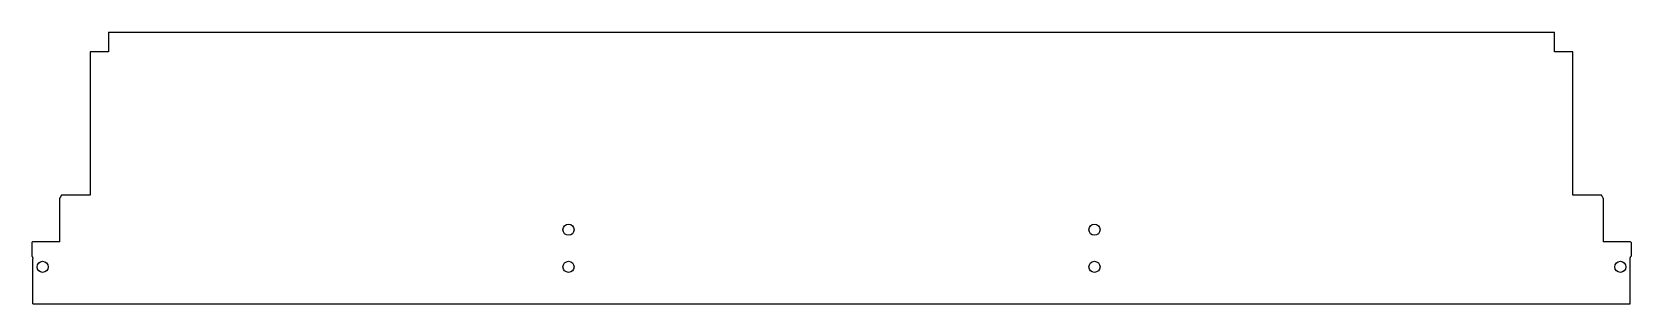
# Model space of a CAD drawing. Header units: millimetres. Extents: x -335 to 614, y 3 to 164.
import ezdxf

# ---------------------------------------------------------------- set-up
doc = ezdxf.new("R2010")
doc.units = ezdxf.units.MM

msp = doc.modelspace()

# ---------------------------------------------------------------- linework, layer by layer
at = {"color": 7, "linetype": 'Continuous', "lineweight": 25}
for p, q in [((-289.3, 164.44), (-289.3, 152.63)), ((-289.3, 164.44), (568.7, 164.44)), ((568.7, 152.63), (568.7, 164.44)), ((-300.1, 152.63), (-300.1, 67.79)), ((-289.3, 152.63), (-300.1, 152.63)), ((579.5, 152.63), (568.7, 152.63)), ((579.5, 67.79), (579.5, 152.63)), ((-300.1, 67.79), (-317.1, 67.79)), ((596.5, 67.79), (579.5, 67.79)), ((-318.1, 40.21), (-318.1, 66.07)), ((597.5, 66.07), (597.5, 40.21)), ((-334.6, 39.73), (-334.6, 31.54)), ((-318.1, 40.21), (-334.1, 40.21)), ((613.5, 40.21), (597.5, 40.21)), ((614, 39.73), (614, 31.54)), ((-334.1, 3.3), (-334.1, 30.1)), ((613.5, 3.3), (613.5, 30.1)), ((-334.1, 3.3), (613.5, 3.3))]:
    msp.add_line(p, q, dxfattribs=at)
for centre in [(-16.3, 47.28), (295.7, 47.28), (-328.3, 25.3), (-16.3, 25.3), (295.7, 25.3), (607.7, 25.3)]:
    msp.add_circle(centre, 3.3, dxfattribs=at)
for points, knots in [([(-317.1, 67.79), (-317.14, 67.71), (-317.21, 67.56), (-317.35, 67.32), (-317.5, 67.05), (-317.68, 66.75), (-317.88, 66.42), (-318.02, 66.19), (-318.1, 66.07)], [0, 0, 0, 0, 0.119938, 0.258495, 0.415739, 0.591717, 0.786463, 1, 1, 1, 1]), ([(597.5, 66.07), (597.36, 66.29), (597.13, 66.66), (596.85, 67.14), (596.65, 67.49), (596.55, 67.69), (596.5, 67.79)], [0, 0, 0, 0, 0.390226, 0.666669, 0.832466, 1, 1, 1, 1]), ([(-334.1, 40.21), (-334.18, 40.13), (-334.34, 39.97), (-334.51, 39.81), (-334.6, 39.73)], [0, 0, 0, 0, 0.4767977, 1, 1, 1, 1]), ([(614, 39.73), (613.91, 39.81), (613.74, 39.96), (613.58, 40.13), (613.5, 40.21)], [0, 0, 0, 0, 0.502794, 1, 1, 1, 1]), ([(-334.6, 31.54), (-334.56, 31.48), (-334.49, 31.37), (-334.39, 31.19), (-334.31, 31.02), (-334.23, 30.83), (-334.16, 30.61), (-334.11, 30.36), (-334.1, 30.19), (-334.1, 30.1)], [0, 0, 0, 0, 0.137463, 0.266383, 0.38713, 0.500153, 0.666496, 0.8324, 1, 1, 1, 1]), ([(613.5, 30.1), (613.5, 30.15), (613.5, 30.25), (613.52, 30.41), (613.55, 30.56), (613.59, 30.71), (613.66, 30.92), (613.79, 31.21), (613.93, 31.42), (614, 31.54)], [0, 0, 0, 0, 0.099598, 0.198924, 0.298461, 0.398688, 0.500078, 0.734351, 1, 1, 1, 1])]:
    msp.add_open_spline(points, degree=3, knots=knots, dxfattribs=at)

doc.saveas('drawing.dxf')
